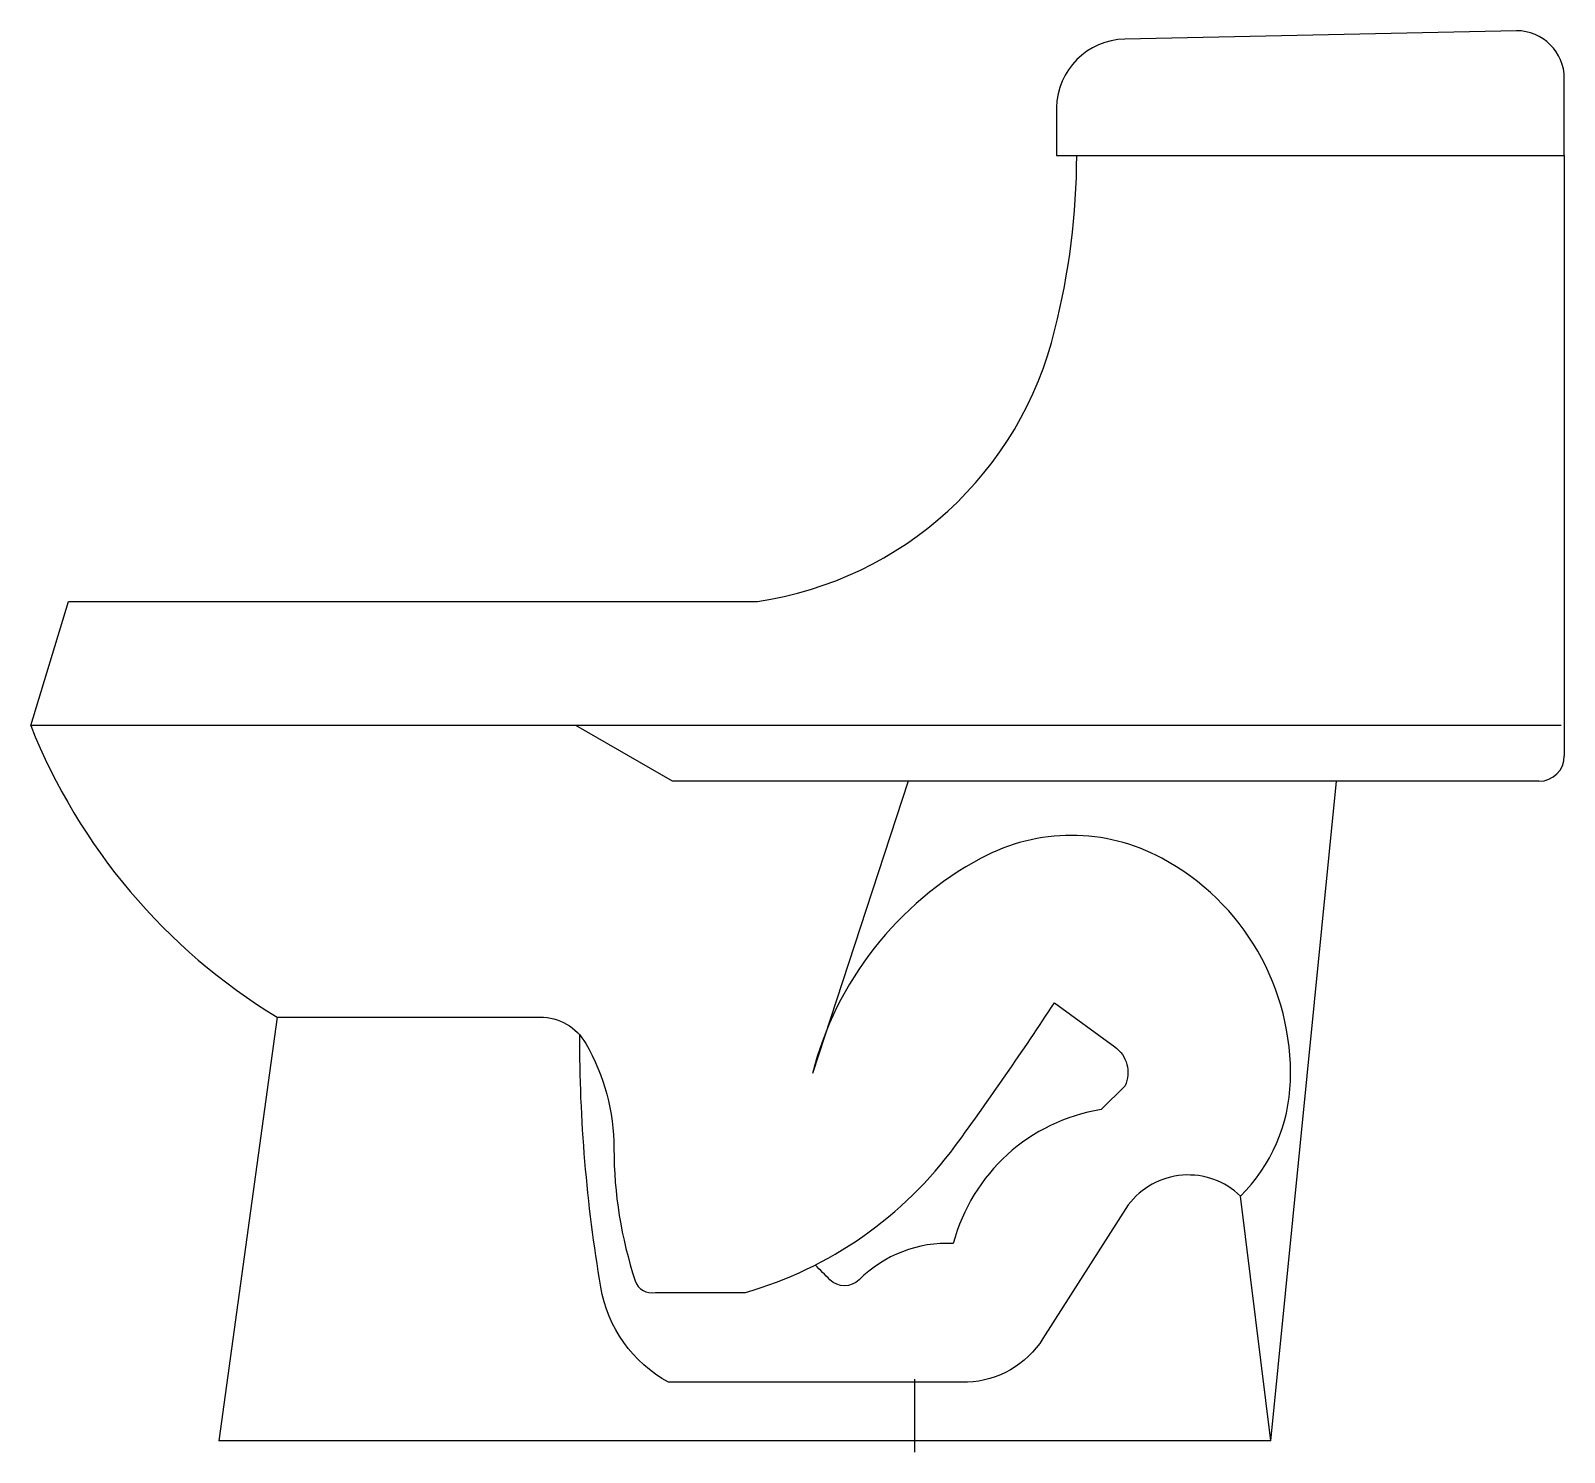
# Model space of a CAD drawing. Header units: millimetres. Extents: x 45.747 to 46.433, y -6.579 to -5.944.
import ezdxf

# ---------------------------------------------------------------- set-up
doc = ezdxf.new("R2010")
doc.units = ezdxf.units.MM
doc.header["$LTSCALE"] = 10

msp = doc.modelspace()

# ---------------------------------------------------------------- linework, layer by layer
for p, q in [((46.41129, -5.94389), (46.23627, -5.94769)), ((46.4327, -5.99968), (46.4327, -5.9653)), ((46.2057, -5.97826), (46.2057, -5.99968)), ((46.2057, -5.99968), (46.4327, -5.99968)), ((46.4327, -5.99968), (46.4327, -6.26791)), ((45.74723, -6.25435), (45.76415, -6.19889)), ((45.76415, -6.19889), (46.07202, -6.19889)), ((46.43122, -6.25435), (45.74723, -6.25435)), ((46.03403, -6.27924), (45.99091, -6.25435)), ((46.42137, -6.27924), (46.03403, -6.27924)), ((46.1395, -6.27924), (46.09664, -6.40984)), ((46.3015, -6.57389), (46.33081, -6.27924)), ((45.85741, -6.38463), (45.83127, -6.57389)), ((46.3015, -6.57389), (45.83127, -6.57389))]:
    msp.add_line(p, q)
at = {"color": 1}
msp.add_line((46.14223, -6.54635), (46.14223, -6.57907), dxfattribs=at)
for points in [[(45.74723, -6.25435, 0.1632), (45.85741, -6.38463), (45.97494, -6.38463, -0.267949), (45.99535, -6.39641, -0.131652), (46.00793, -6.44336, 0.079877), (46.01743, -6.50245, 0.381187), (46.02648, -6.50768), (46.06665, -6.50768, 0.166468), (46.16064, -6.44198, 0.012615), (46.20482, -6.37819), (46.23174, -6.39784, -0.352785), (46.23641, -6.41526), (46.22571, -6.42596, 0.297325), (46.15961, -6.48578, 0.211359), (46.1175, -6.50199, -0.413412), (46.10449, -6.50199, -0.000684), (46.09788, -6.49538, -0.072366)], [(46.3015, -6.57389), (46.288, -6.4646, 0.450995), (46.23778, -6.46857), (46.19967, -6.52829, -0.244311), (46.1659, -6.54779), (46.0323, -6.54779, -0.228742), (46.00206, -6.50524, -0.042276), (45.99263, -6.39262, -0.042276)]]:
    msp.add_lwpolyline(points, format="xyb")
for centre, radius, start, end in [((46.23693, -5.97892), 0.03124, 91.20989, 178.79011), ((46.41129, -5.9653), 0.0214, 360, 90), ((45.90235, -5.99986), 0.31239, 345.62284, 0.03283), ((46.04888, -6.04009), 0.16048, 278.29249, 346.54792), ((46.42137, -6.26791), 0.01133, 270, 360), ((46.21242, -6.3888), 0.08534, 61.8107, 118.1893), ((46.24395, -6.44762), 0.15208, 118.1893, 165.61475), ((46.20118, -6.40979), 0.10914, 358.1893, 61.8107), ((46.23438, -6.41083), 0.07593, 314.92546, 358.1893)]:
    msp.add_arc(centre, radius, start, end)

doc.saveas('drawing.dxf')
